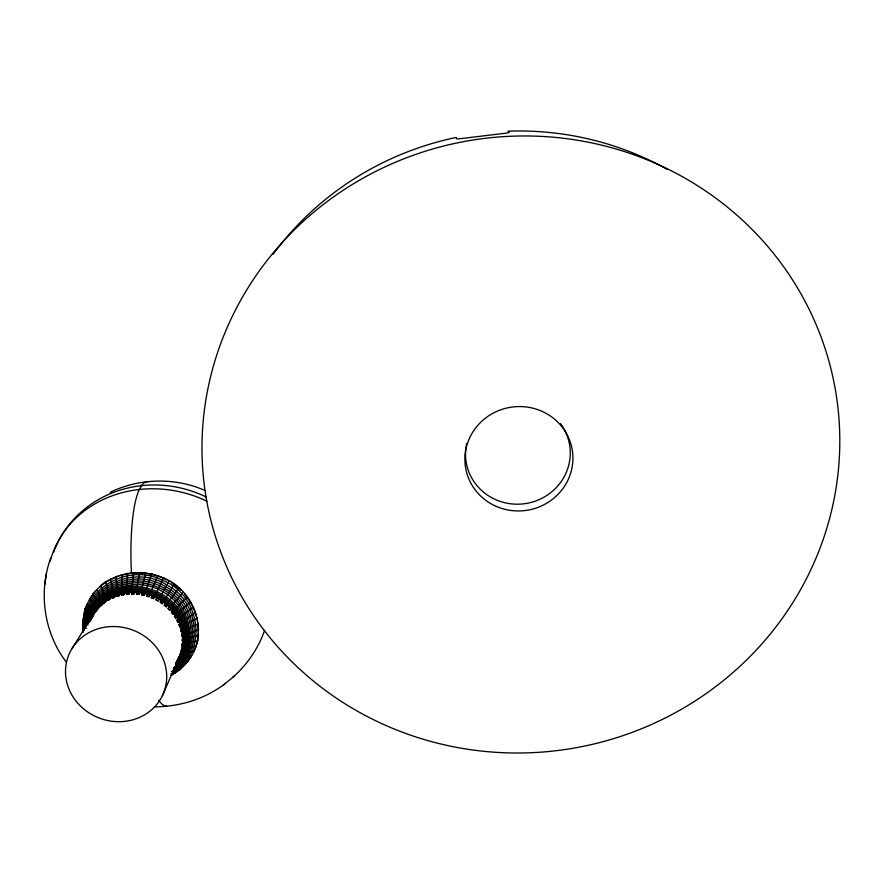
<?xml version="1.0" encoding="UTF-8"?>
<svg xmlns="http://www.w3.org/2000/svg" width="884" height="884" viewBox="0 0 884 884"><rect width="100%" height="100%" fill="white"/><g stroke="black" fill="none" stroke-linecap="round" stroke-linejoin="round"><path stroke-width="1.33" d="M183.021 636.944L182.369 641.044C183.684 639.839 183.474 631.563 182.082 636.325L182.27 629.872L181.275 631.618L180.977 625.264L179.949 626.999L179.054 624.756L179.85 623.043L179.198 620.778L178.137 622.513L176.999 620.347L177.794 618.656L176.922 616.457L175.828 618.192L174.457 616.148L175.264 614.468L174.203 612.369L173.065 614.115L171.485 612.192L172.303 610.524L171.054 608.557L169.883 610.291L168.104 608.535L168.932 606.877L167.507 605.043L166.303 606.8L164.347 605.22L165.186 603.573L163.606 601.894L162.38 603.661L160.258 602.269L161.109 600.634L159.396 599.131L158.137 600.91L155.893 599.728L156.755 598.103L154.921 596.777L153.628 598.579L151.286 597.628L152.158 596.004L154.501 596.954M96.455 590.291C86.091 601.076 81.206 616.999 83.394 631.927M83.008 623.021L84.93 609.054L87.45 603.772M86.3 628.38L85.317 627.629C83.008 587.009 134.478 563.649 166.645 584.954C199.276 600.998 205.055 652.414 172.645 671.807L171.452 671.464M86.378 625.75C86.245 587.319 135.119 566.766 165.595 586.788C196.845 602.203 203.154 651.298 172.524 670.68M183.043 641.651L182.137 645.751L183.143 639.298M182.369 641.044L182.248 638.69M89.372 600.048C106.025 569.594 147.617 565.285 174.402 583.871C199.906 602.126 207.795 641.839 184.38 665.199M198.37 631.695L197.928 623.021M133.55 572.688L132.478 583.031L130.611 590.413L129.672 592.402L125.473 592.623L124.069 594.589L121.638 595.109L122.611 593.484L125.02 592.965M182.137 645.751L182.27 643.397M50.653 558.224C38.288 592.523 43.99 632.734 66.09 661.862M83.284 631.883L82.974 624.181M139.683 572.324L137.429 584.655L134.677 592.302L130.412 592.081L129.02 594.015L126.545 594.28L127.495 592.667M193.53 651.961C196.491 646.16 198.801 639.464 198.314 632.856M87.958 624.955L87.284 624.027C89.439 587.727 135.572 569.705 164.59 588.556C193.607 603.087 201.276 647.685 174.502 668.182L173.352 668.182C201.419 646.712 190.447 599.695 158.811 587.772C130.898 573.528 90.908 591.031 88.135 623.706M46.377 573.838L44.797 584.457M182.546 646.292L181.375 650.37L182.911 643.983M92.102 617.032L92.146 611.662L87.306 604.048M181.375 650.37L181.773 648.06M145.794 572.931L142.7 585.064L139.694 592.7L135.429 592.037L134.036 593.938L131.528 593.96L132.467 592.346M175.684 664.359C224.116 602.999 109.793 547.815 89.505 622.027L89.162 621.01C94.897 588.766 136.335 574.998 162.733 591.827C188.745 605.109 197.707 643.884 175.927 664.956L184.016 665.608L191.552 655.63M90.29 620.723C112.666 551.13 220.558 604.59 175.529 663.895M180.756 652.624L180.115 654.867L182.159 648.602M178.48 658.945L181.54 650.845M151.971 573.65L144.656 593.584L140.434 592.501L139.064 594.368L136.556 594.136L137.473 592.523M90.422 621.397L90.743 620.446M90.698 619.386C96.897 613.385 95.107 604.424 89.748 598.777M264.614 630.314C258.36 648.392 247.1 664.713 232.79 677.365M91.162 619.352L92.411 616.06M157.805 575.716L149.529 594.965L145.385 593.451L144.048 595.286L141.562 594.81L142.468 593.197M178.347 659.188L180.027 655.243M162.38 695.697A51.084 47.073 20.5 0 0 110.732 626.59A51.084 47.073 20.5 0 0 75.206 700.029A51.084 47.073 20.5 0 0 162.38 695.697L179.165 657.331M180.115 654.867L180.955 653.033M163.695 577.672L154.236 596.811M92.831 615.629L91.781 617.308C118.257 557.992 213.353 607.286 176.17 662.414M71.88 648.768L94.245 613.032C100.036 607.562 96.721 599.153 92.743 593.728M95.538 611.352L94.201 613.286C101.119 607.065 102.5 597.606 96.809 589.871M98.102 607.894L97.063 609.551L102.909 603.043L103.98 599.971L103.45 592.877L100.82 585.506L105.461 581.893L118.799 575.959M101.384 604.49L100.356 606.137C109.627 599.65 109.494 592.004 105.461 581.893M105.041 601.44L104.025 603.076L107.362 599.573L110.865 597.694L112.025 594.556L112.169 587.009L110.511 578.81M109.03 598.788L108.025 600.424L111.539 597.153L115.274 595.661L116.158 593.694L117.053 586.545L115.937 576.368M113.329 596.567L112.334 598.192L114.566 597.197L115.981 595.175L119.915 594.092L120.821 592.114L122.025 584.854L121.649 574.655M124.732 592.998L126.976 585.396L127.528 573.252M158.987 599.275L168.844 581.142M163.22 602.015L174.402 583.871M167.131 605.142L170.369 599.352L179.198 587.727M170.7 608.634L174.082 602.943L183.121 592.468M173.872 612.435L178.48 605.595L187.507 596.623M176.623 616.513L181.397 609.872L190.635 601.805M178.922 620.811L183.839 614.391L193.729 606.866M180.745 625.297L185.773 619.098L195.596 612.568M182.06 629.905C184.789 623.916 191.762 620.999 197.364 618.115M91.781 617.308L92.732 615.474M182.866 634.59C185.574 628.701 192.613 626.259 198.248 623.883M183.154 639.021L188.391 633.828L198.734 629.596M182.955 643.718C186.027 638.182 192.922 636.602 198.624 635.298M182.226 648.337C185.198 642.9 192.137 641.751 197.729 640.944M180.999 652.823C183.872 647.453 190.856 646.745 196.303 646.436M179.264 657.144C204.547 605.938 122.368 564.533 94.256 612.888M176.27 663.055L177.242 661.243L176.115 663.276M147.374 594.357L146.49 595.982L148.921 596.7L150.236 594.877L152.158 596.004M94.245 613.032L93.781 613.794M117.87 594.788L116.887 596.413L119.23 595.65L120.644 593.661L122.611 593.484M94.201 613.286L95.361 611.562M99.627 587.197L100.82 585.506M171.153 675.254L180.126 669.619L183.982 665.597M97.063 609.551L98.621 607.761M100.356 606.137L102.102 604.523M181.187 668.216L171.363 675.409M155.23 706.835C180.27 706.625 205.486 698.824 225.365 683.42M223.641 684.835L234.348 676.083M104.025 603.076L105.958 601.661M108.025 600.424L110.124 599.208M170.977 673.984C209.398 654.591 201.121 594.38 162.424 580.324C128.246 562.169 79.14 589.86 84.466 630.237M110.235 492.311C139.55 477.968 175.22 477.327 205.077 490.509M112.334 598.192L114.566 597.197M119.826 575.606L130.081 573.329M116.887 596.413L119.23 595.65M121.638 595.109L124.069 594.589M132.478 573.042C144.258 572.003 156.357 574.412 166.789 580.014M126.545 594.28L129.02 594.015M131.528 593.96L134.036 593.938M193.762 651.696C186.867 651.044 178.789 653.541 177.054 661.243C179.618 656.149 186.358 656.127 191.253 656.713M136.556 594.136L139.064 594.368M174.502 668.182L180.126 669.619M141.562 594.81L144.048 595.286M188.314 661.453L181.662 660.823L176.236 662.691C215.906 604.789 115.152 554.997 90.886 619.452L89.284 613.993L84.93 609.054M146.49 595.982L148.921 596.7M172.645 671.807L175.518 673.078M151.286 597.628L153.628 598.579M82.731 626.126L85.317 627.629M156.755 598.103L158.744 599.109M155.893 599.728L158.137 600.91M82.776 620.325L87.284 624.027M161.109 600.634L162.988 601.827M160.258 602.269L162.38 603.661M171.33 582.655L180.855 590.158M83.571 614.656L87.184 617.916L89.162 621.01M165.186 603.573L166.921 604.943M164.347 605.22L166.303 606.8M168.932 606.877L170.513 608.413M168.104 608.535L169.883 610.291M172.303 610.524L173.717 612.192M171.485 612.192L173.065 614.115M184.524 594.015L190.425 601.971L194.977 611.441M175.264 614.468L176.491 616.259M174.457 616.148L175.828 618.192M177.794 618.656L178.811 620.546M176.999 620.347L178.137 622.513M179.85 623.043L180.656 625.021M179.054 624.756L179.949 626.999M195.176 611.927L197.486 620.469M181.408 627.596L182.005 629.629M180.634 629.309L181.275 631.618M182.48 632.248L182.844 634.314M181.695 633.972L182.082 636.325M131.44 573.329L131.329 571.252A112.787 24.52 84.8 0 1 139.307 489.493L141.462 485.681A112.787 24.52 84.8 0 1 148.788 481.692M166.954 706.272A112.787 24.52 84.8 0 1 158.678 700.338M53.57 552.456A112.555 105.251 21.4 0 1 54.443 550.157M54.896 549.019A112.555 105.251 21.4 0 1 58.488 541.185M59.062 540.091A112.555 105.251 21.4 0 1 205.917 496.852M50.189 561.13A112.776 100.886 15.7 0 1 206.944 501.239M273.156 254.272A299.234 289.996 -10.3 0 1 274.725 252.15M275.521 251.1A299.234 289.996 -10.3 0 1 451.768 138.412L456.254 137.451L456.509 138.744L457.868 138.887A26.498 1.337 -11 0 0 461.691 138.523L502.952 133.517A26.465 1.271 -2.9 0 0 507.228 132.954L508.123 132.799A26.376 1.249 -1.9 0 0 509.085 132.379L507.969 131.186L511.228 131.075A299.234 289.996 -10.3 0 1 667.409 169.485M560.522 423.635A52.443 50.631 -9.1 0 1 528.687 502.996A52.443 50.631 -9.1 0 1 466.575 443.801M405.756 733.455A319.212 308.218 -9.5 0 0 836.021 393.645A319.212 308.218 -9.5 0 0 320.881 206.403A319.212 308.218 -9.5 0 0 405.756 733.455M496.41 506.455A54.068 52.156 -9 0 0 572.688 453.282A54.068 52.156 -9 0 0 487.625 416.541A54.068 52.156 -9 0 0 496.41 506.455"/></g></svg>
